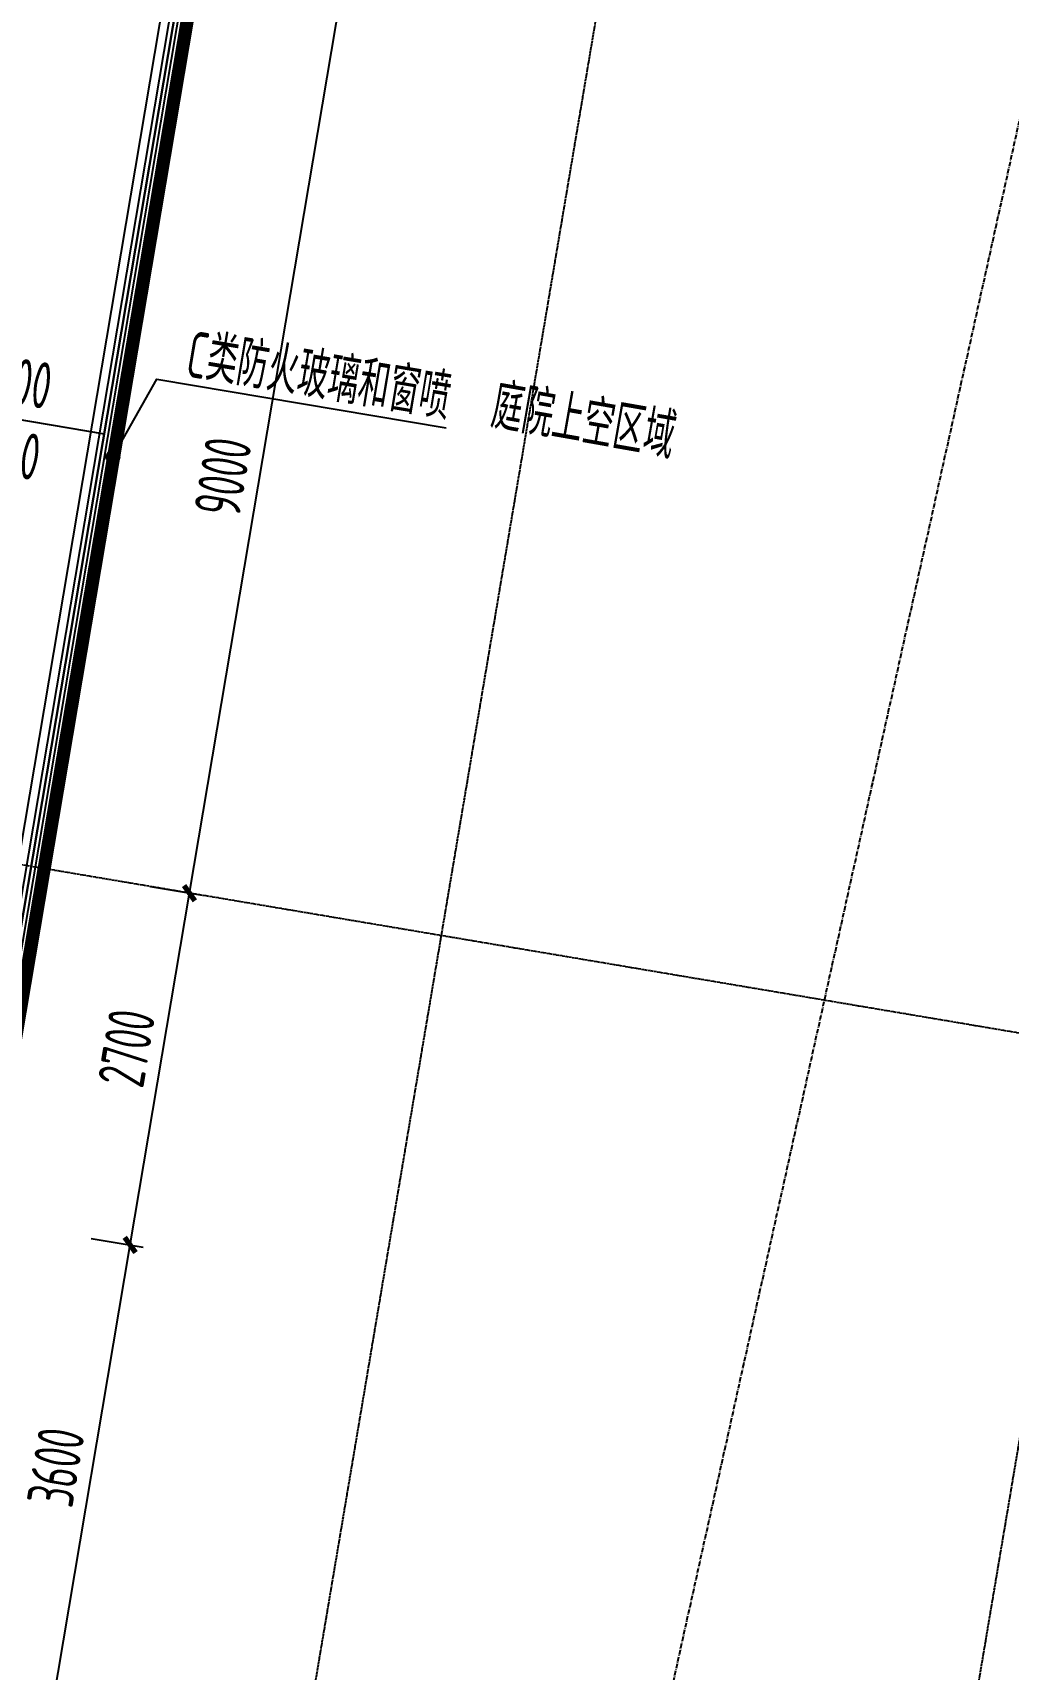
# Model space of a CAD drawing. Extents: x 12199666 to 24617114, y 1197707 to 2548648.
# Drawn here: x 12318948 to 12326331, y 1255445 to 1267829 of the extents above; entities that cross this region are included whole.
import ezdxf
from ezdxf.enums import TextEntityAlignment as Align

# ---------------------------------------------------------------- set-up
doc = ezdxf.new("R2010")
doc.units = 0
doc.header["$LTSCALE"] = 10
doc.header["$MEASUREMENT"] = 0
doc.linetypes.add('TX-GRID-T1$0$TX-GRID-T1$0$DOTE', pattern=[2.42, 2, -0.2, 0.02, -0.2])
doc.linetypes.add('TX-PLAN-T1-F11$0$\\M+1946A\\M+190FC\\M+182CC\\M+18EED\\M+197DE-5', pattern=[5.291537, 3.527692, -0.705771, 0.352692, -0.705383])
for name, color, linetype in [('TX-GRID-T1$0$TX-GRID-T1$0$DOTE', 1, 'Continuous'), ('TX-PLAN-T1-F11$0$A-DIMS-100', 1, 'Continuous'), ('TX-PLAN-T1-F11$0$A-FIRE', 1, 'Continuous'), ('TX-PLAN-T1-F11$0$A-GLAZ', 4, 'Continuous'), ('TX-PLAN-T1-F11$0$A-SHFT', 161, 'Continuous'), ('TX-PLAN-T1-F11$0$G-VOID', 5, 'TX-PLAN-T1-F11$0$\\M+1946A\\M+190FC\\M+182CC\\M+18EED\\M+197DE-5'), ('TX-PLAN-T1-F11$0$X-01-10-02$0$A-SYMB-NUMB-150', 4, 'Continuous'), ('TX-PLAN-T1-F11$0$X-01-10-02$0$A-SYMB-NUMB-T', 10, 'Continuous'), ('TX-PLAN-T1-F11$0$X-01-10-04$0$A-SYMB-150', 4, 'Continuous')]:
    doc.layers.add(name, color=color, linetype=linetype)
doc.layers.add('TX-PLAN-T1-F11$0$bangong', color=5, linetype='Continuous', true_color=0x0000ff)
doc.layers.add('TX-PLAN-T1-F11$0$板边线', color=36, linetype='Continuous', lineweight=30)
doc.styles.add('TX-PLAN-T1-F11$0$X-01-10-02$0$XD2008', font='xd-hzs.shx', dxfattribs={"width": 0.7, "bigfont": 'xd-hztxt.shx'})
doc.styles.add('TX-PLAN-T1-F11$0$X-01-10-04$0$XD2008', font='xd-hzs.shx', dxfattribs={"width": 0.7, "bigfont": 'xd-hztxt.shx'})
doc.styles.add('TX-PLAN-T1-F11$0$XD2008', font='xd-hzs.shx', dxfattribs={"width": 0.7, "bigfont": 'xd-hztxt.shx'})
doc.dimstyles.new('TX-PLAN-T1-F11$0$XD100$0', dxfattribs={"dimscale": 100, "dimtxt": 3.5, "dimasz": 1, "dimexe": 1, "dimexo": 2, "dimgap": 0.5, "dimtad": 1, "dimdec": 0, "dimdsep": 46, "dimtxsty": 'TX-PLAN-T1-F11$0$XD2008', "dimblk1": 'TX-PLAN-T1-F11$0$_ArchTick', "dimblk2": 'TX-PLAN-T1-F11$0$_ArchTick', "dimsah": 1, "dimcen": 2.5, "dimclrt": 4, "dimaunit": 1, "dimadec": 0, "dimazin": 0, "dimtfac": 1, "dimtdec": 0, "dimtix": 1, "dimtmove": 2, "dimatfit": 3, "dimfxl": 0, "dimtolj": 1, "dimtzin": 0, "dimarcsym": 0})

# ---------------------------------------------------------------- blocks, each defined once
blk = doc.blocks.new('TX-GRID-T1')
at = {"layer": 'TX-GRID-T1$0$TX-GRID-T1$0$DOTE', "linetype": 'TX-GRID-T1$0$TX-GRID-T1$0$DOTE'}
for p, q in [((12319262.7, 1244529.3), (12326316.4, 1286338.5)), ((12324143.7, 1243705.8), (12331197.5, 1285515)), ((12329683, 1259707.3), (12287775.3, 1266777.7))]:
    blk.add_line(p, q, dxfattribs=at)
blk = doc.blocks.new('TX-PLAN-T1-F11$0$X-01-10-04$0$标高')
at = {"color": 1}
blk.add_line((-318, 318), (1749, 318), dxfattribs=at)
blk.add_lwpolyline([(-318, 318), (0, 0), (318, 318)], dxfattribs=at)
at = {"color": 4, "style": 'TX-PLAN-T1-F11$0$X-01-10-04$0$XD2008', "width": 0.7}
for tag, p in [('建筑标高', (480, 440)), ('结构标高', (480, -174))]:
    blk.add_attdef(tag, p, '', height=394, dxfattribs=at)
blk = doc.blocks.new('TX-PLAN-T1-F11$0$_ArchTick')
at = {"color": 0, "linetype": 'ByBlock', "const_width": 0.4}
blk.add_lwpolyline([(-0.5, -0.5), (0.5, 0.5)], dxfattribs=at)
blk = doc.blocks.new('*D202')
at = {"layer": 'TX-PLAN-T1-F11$0$A-DIMS-100', "color": 0, "lineweight": -2, "transparency": 16777216}
for p, q in [((12319390, 1258706), (12319784, 1258640)), ((12319086, 1255106), (12319685, 1258656)), ((12318791, 1255156), (12319185, 1255089))]:
    blk.add_line(p, q, dxfattribs=at)
at = {"layer": 'TX-PLAN-T1-F11$0$A-DIMS-100', "color": 0, "lineweight": -2, "transparency": 16777216, "xscale": 100, "yscale": 100, "zscale": 100}
for p, rotation in [((12319685, 1258656), 80.42358325871955), ((12319086, 1255106), 260.4235832587195)]:
    blk.add_blockref('TX-PLAN-T1-F11$0$_ArchTick', p, dxfattribs=dict(at, rotation=rotation))
at = {"layer": 'TX-PLAN-T1-F11$0$A-DIMS-100', "color": 4, "transparency": 16777216, "insert": (12319123, 1256976), "char_height": 350, "attachment_point": 5, "rotation": 80.4236, "style": 'TX-PLAN-T1-F11$0$XD2008'}
blk.add_mtext('\\A1;3600', dxfattribs=at)
blk = doc.blocks.new('TX-PLAN-T1-F11$0$clei')
at = {"layer": 'TX-PLAN-T1-F11$0$A-FIRE'}
h = blk.add_hatch(color=256, dxfattribs=at)
h.dxf.hatch_style = 1
edge = h.paths.add_edge_path()
edge.add_arc((27100, 17750), 50, 0, 360)
at = {"layer": 'TX-PLAN-T1-F11$0$X-01-10-02$0$A-SYMB-NUMB-T', "color": 1}
blk.add_lwpolyline([(27100, 17750), (27329, 18388), (29551, 18388)], dxfattribs=at)
blk.add_circle((27100, 17750), 50, dxfattribs=at)
at = {"layer": 'TX-PLAN-T1-F11$0$X-01-10-02$0$A-SYMB-NUMB-150', "style": 'TX-PLAN-T1-F11$0$X-01-10-02$0$XD2008', "width": 0.7}
blk.add_text('C类防火玻璃和窗喷', height=350, rotation=0.0004, dxfattribs=at).set_placement((29543, 18444), align=Align.RIGHT)
blk = doc.blocks.new('*D218')
at = {"layer": 'TX-PLAN-T1-F11$0$A-DIMS-100', "color": 0, "lineweight": -2, "transparency": 16777216}
for p, q in [((12321336, 1270243), (12321730, 1270176)), ((12320134, 1261318), (12321632, 1270193)), ((12319839, 1261368), (12320233, 1261302))]:
    blk.add_line(p, q, dxfattribs=at)
for p, xscale, yscale, zscale, rotation in [((12321632, 1270193), 99.99999999999999, 99.99999999999999, 99.99999999999999, 80.42357232724399), ((12320134, 1261318), 100, 100, 100, 260.423572327244)]:
    blk.add_blockref('TX-PLAN-T1-F11$0$_ArchTick', p, dxfattribs=dict(at, xscale=xscale, yscale=yscale, zscale=zscale, rotation=rotation))
at = {"layer": 'TX-PLAN-T1-F11$0$A-DIMS-100', "color": 4, "transparency": 16777216, "insert": (12320387, 1264470), "char_height": 350, "attachment_point": 5, "rotation": 80.4236, "style": 'TX-PLAN-T1-F11$0$XD2008'}
blk.add_mtext('\\A1;9000', dxfattribs=at)
blk = doc.blocks.new('*D219')
at = {"layer": 'TX-PLAN-T1-F11$0$A-DIMS-100', "color": 0, "lineweight": -2, "transparency": 16777216}
for p, q in [((12319685, 1258656), (12320134, 1261318)), ((12319839, 1261368), (12320233, 1261302)), ((12319390, 1258706), (12319784, 1258640))]:
    blk.add_line(p, q, dxfattribs=at)
at = {"layer": 'TX-PLAN-T1-F11$0$A-DIMS-100', "color": 0, "lineweight": -2, "transparency": 16777216, "xscale": 100, "yscale": 100, "zscale": 100}
for p, rotation in [((12320134, 1261318), 80.42357232727184), ((12319685, 1258656), 260.4235723272718)]:
    blk.add_blockref('TX-PLAN-T1-F11$0$_ArchTick', p, dxfattribs=dict(at, rotation=rotation))
at = {"layer": 'TX-PLAN-T1-F11$0$A-DIMS-100', "color": 4, "transparency": 16777216, "insert": (12319658, 1260146), "char_height": 350, "attachment_point": 5, "rotation": 80.4236, "style": 'TX-PLAN-T1-F11$0$XD2008'}
blk.add_mtext('\\A1;2700', dxfattribs=at)
blk = doc.blocks.new('TX-PLAN-T1-F11')
at = {"layer": 'TX-PLAN-T1-F11$0$A-GLAZ'}
for p, q in [((12318387.1, 1258875.2), (12320824.3, 1273321)), ((12318441.7, 1258798.4), (12320890, 1273310)), ((12318496.4, 1258721.5), (12320955.8, 1273298.9)), ((12318551, 1258644.7), (12321021.5, 1273287.8))]:
    blk.add_line(p, q, dxfattribs=at)
at = {"layer": 'TX-PLAN-T1-F11$0$bangong', "const_width": 100}
blk.add_lwpolyline([(12311901.4, 1287449.1), (12310404.6, 1278577.5), (12319624.3, 1277022), (12319452.4, 1276003), (12321424.5, 1275670.3), (12318552.1, 1258644.5), (12316579.9, 1258977.3), (12316014.2, 1255624), (12310097.8, 1256622.2), (12308620.8, 1247867.5)], dxfattribs=at)
at = {"layer": 'TX-PLAN-T1-F11$0$G-VOID', "elevation": 3.6}
blk.add_lwpolyline([(12308677, 1248207), (12322536.2, 1249667.4), (12329812.2, 1282477.3)], dxfattribs=at)
at = {"layer": 'TX-PLAN-T1-F11$0$板边线', "elevation": 0}
blk.add_lwpolyline([(12311821.2, 1286980.2), (12310420.2, 1278676.3), (12319639.9, 1277120.8), (12319440.3, 1275937.5), (12321313.8, 1275621.4), (12318452.4, 1258661.1), (12316578.9, 1258977.2), (12315996.6, 1255526), (12314813.3, 1255725.6), (12314655.3, 1254788.8)], dxfattribs=at)
at = {"rotation": 350.4236156863823}
blk.add_blockref('TX-PLAN-T1-F11$0$clei', (12289878.7, 1251623.3, 0), dxfattribs=at)
at = {"layer": 'TX-PLAN-T1-F11$0$X-01-10-04$0$A-SYMB-150'}
ref = blk.add_blockref('TX-PLAN-T1-F11$0$X-01-10-04$0$标高', (12317907.8, 1264773.6, 3.6), dxfattribs=dict(at, xscale=0.8888888888888888, yscale=0.8888888888888888, zscale=0.8888888888888888, rotation=350.4236156863823))
ref.add_attrib('结构标高', '55.350', (12318173.3, 1264571.9, 3.6), dxfattribs={"layer": '0', "color": 4, "height": 350.22, "rotation": 350.42362, "style": 'TX-PLAN-T1-F11$0$X-01-10-04$0$XD2008', "width": 0.7})
ref.add_attrib('建筑标高', '55.500', (12318264.1, 1265110.4, 3.6), dxfattribs={"layer": '0', "color": 4, "height": 350.22, "rotation": 350.42362, "style": 'TX-PLAN-T1-F11$0$X-01-10-04$0$XD2008', "width": 0.7})
at = {"layer": 'TX-PLAN-T1-F11$0$A-SHFT', "style": 'TX-PLAN-T1-F11$0$XD2008', "width": 0.7}
blk.add_text('庭院上空区域', height=350, rotation=350, dxfattribs=at).set_placement((12322400.8, 1264841.9, 3.6))
at = {"layer": 'TX-PLAN-T1-F11$0$A-DIMS-100'}
for base, p1, p2, angle, picture, middle in [((12321631.8, 1270192.9, 0), (12319641.5, 1261401.5, -0.8), (12321138.7, 1270276, 0), 80.42357, '*D218', (12320387.4, 1264470.3, 0)), ((12320134.5, 1261318.3, 0), (12319192.3, 1258739.3, 0), (12319641.5, 1261401.5, 0), 80.42357, '*D219', (12319657.9, 1260146.5, 0)), ((12319685.4, 1258656.2, 0), (12318593.4, 1255189.3, 0), (12319192.3, 1258739.3, 0), 80.42358, '*D202', (12319123, 1256976.2, 0))]:
    dim = blk.add_linear_dim(base=base, p1=p1, p2=p2, angle=angle, dimstyle='TX-PLAN-T1-F11$0$XD100$0', dxfattribs=at)
    dim.commit()
    dim.dimension.update_dxf_attribs({"geometry": picture, "text_midpoint": middle, "dimtype": 129})

msp = doc.modelspace()

# ---------------------------------------------------------------- block references
for name in ['TX-PLAN-T1-F11', 'TX-GRID-T1']:
    msp.add_blockref(name, (0, 0))

doc.saveas('drawing.dxf')
